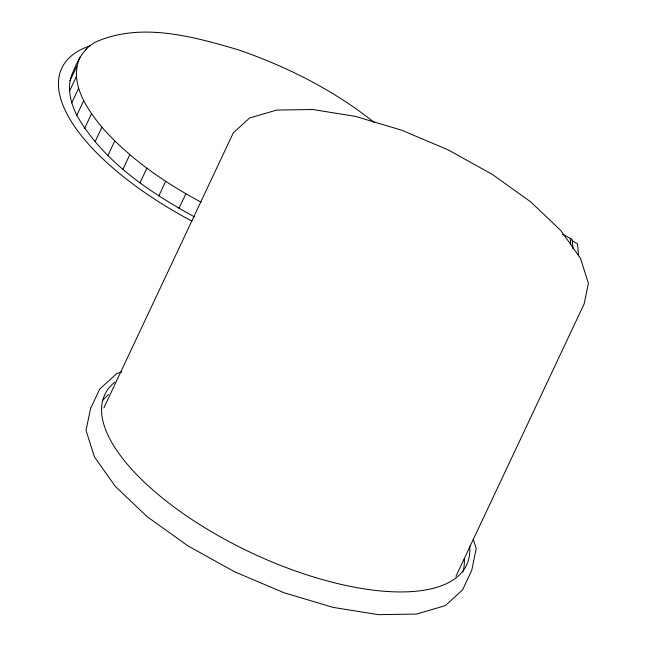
<?xml version="1.0" encoding="UTF-8"?>
<svg xmlns="http://www.w3.org/2000/svg" width="647" height="647" viewBox="0 0 647 647"><rect width="100%" height="100%" fill="white"/><g stroke="black" fill="none" stroke-linecap="round" stroke-linejoin="round"><path stroke-width="0.97" d="M572.28 240.522L571.536 238.961L562.461 234.254M194.318 216.818C148.988 191.811 103.051 161.281 76.807 115.303C70.175 101.886 66.107 85.501 73.297 71.453C77.923 60.017 83.827 48.42 95.109 42.29C140.448 21.804 192.353 36.345 237.659 49.625C286.694 66.406 333.747 90.192 374.387 122.55M201.193 202.212C164.516 182.616 129.586 158.564 101.911 127.241C86.399 108.324 68.542 81.959 80.171 56.847M69.941 80.802L76.815 66.196M85.444 50.66L86.302 48.832M69.407 91.34L76.281 76.734M71.712 102.905L78.586 88.291M76.807 115.303L83.681 100.697M84.628 128.357L91.502 113.751M95.036 141.855L101.911 127.241M107.871 155.571L114.745 140.965M122.938 169.304L129.812 154.698M139.995 182.834L146.869 168.228M158.774 195.944L165.648 181.33M178.976 208.423L185.851 193.817M103.835 407.95L233.324 132.781L249.572 118.005L276.665 110.071L312.768 109.513L355.397 116.371L401.666 130.184L448.411 149.999L492.456 174.48L530.799 201.945L560.812 230.534L580.464 258.29L588.414 283.321L584.12 303.928L455.925 576.356M121.757 371.976L116.97 373.376L99.743 389.041L90.58 408.524L86.019 430.368L94.446 456.911L115.287 486.342L147.112 516.646L187.759 545.769L234.457 571.722L284.017 592.733L333.076 607.379L378.277 614.65L416.547 614.06L445.273 605.649L462.508 589.983L471.671 570.508L476.224 548.656L473.216 539.177M572.296 240.886L577.536 243.838L578.499 255.767M572.28 240.126L572.991 249.038M570.282 238.654L570.767 244.695M192.054 221.169A207.024 83.544 25.2 0 1 90.572 45.63M469.73 546.311A199.963 80.697 25.2 0 1 254.287 554.164A199.963 80.697 25.2 0 1 114.818 382.134M103.172 400A199.963 80.697 25.2 0 1 108.542 394.452M464.303 559.057A199.963 80.697 25.2 0 1 462.88 572.061"/></g></svg>
